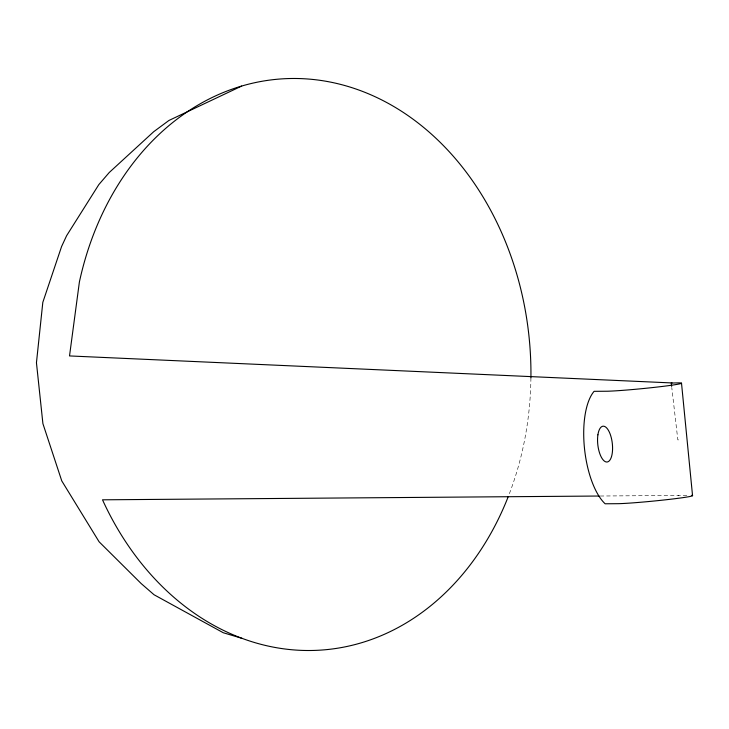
<?xml version="1.0" encoding="UTF-8"?>
<svg xmlns="http://www.w3.org/2000/svg" width="729" height="729" viewBox="0 0 729 729"><rect width="100%" height="100%" fill="white"/><g stroke="black" fill="none" stroke-linecap="round" stroke-linejoin="round"><path stroke-width="0.55" stroke-dasharray="3.65 2.73" d="M678.617 439.833L677.842 439.924L671.774 387.491M678.07 495.52L678.845 495.428M600.249 496.021L687.611 495.365M530.922 377.804A286.278 229.334 85.9 0 1 508.569 495.793"/><path stroke-width="1.09" d="M241.627 86.086L168.909 120.476L153.701 131.712L109.25 172.5L98.825 184.61L66.621 235.686L61.582 246.539L42.82 302.344L36.45 362.75L42.911 423.649L61.765 480.894L99.108 541.793L141.162 583.546L154.065 594.764L223.265 632.736L242.064 638.358M691.384 495.374A39.73 1.586 -5.6 0 1 667.491 499.593A39.73 1.586 -5.6 0 1 618.429 503.684L605.134 503.785A61.4 24.795 83.4 0 1 584.412 447.67A61.4 24.795 83.4 0 1 594.099 391.327L607.385 391.227A39.73 1.586 -5.6 0 0 661.13 386.589A39.73 1.586 -5.6 0 0 676.576 382.907L671.263 383.035L671.646 386.379M599.11 496.03L102.507 499.812A286.278 229.334 85.9 0 0 309.934 650.505A286.278 229.334 85.9 0 0 508.159 496.841M672.038 382.944L69.519 355.934L79.388 282.005A286.278 229.334 85.9 0 1 332.834 82.587A286.278 229.334 85.9 0 1 530.922 377.804M681.515 383.226L692.55 495.674M597.908 434.83A18.015 7.272 83.4 0 0 606.646 462.022A18.015 7.272 83.4 0 0 610.638 435.468A18.015 7.272 83.4 0 0 597.908 434.83"/></g></svg>
